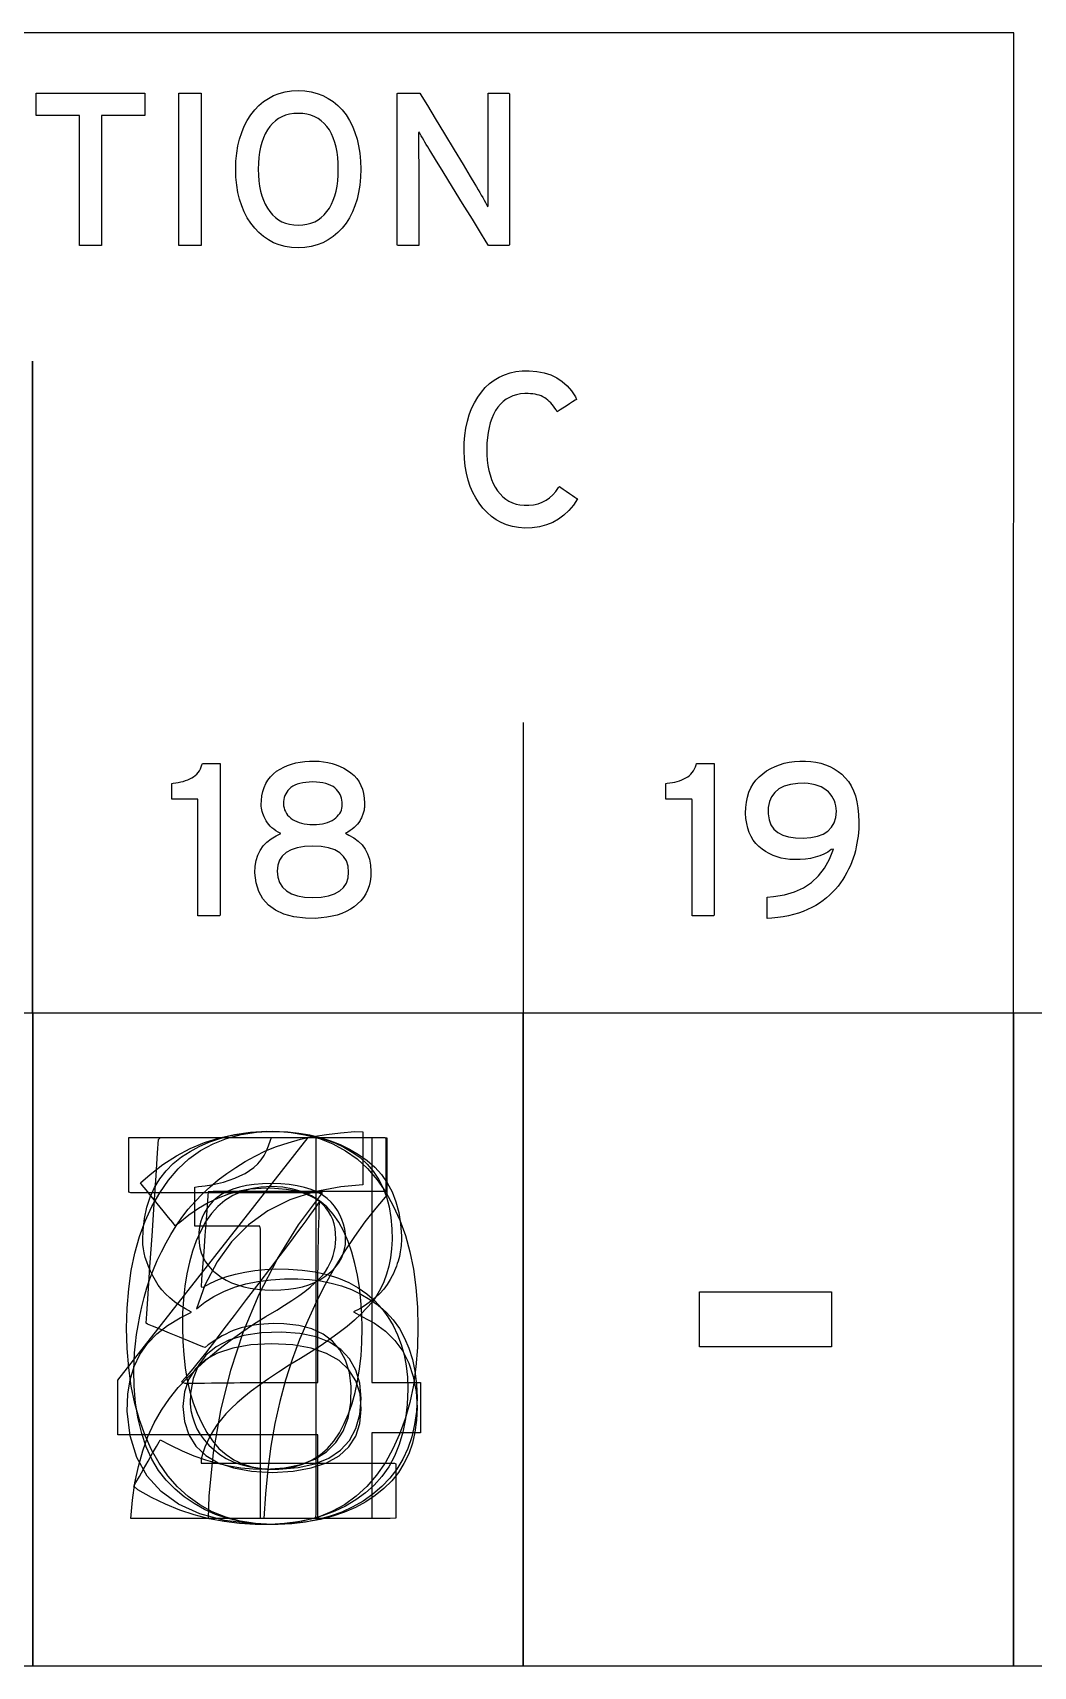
# Model space of a CAD drawing. Extents: x 1 to 47.7, y 0.2 to 35.
# Drawn here: x 16.359 to 18.08, y 30.5 to 33.312 of the extents above; entities that cross this region are included whole.
import ezdxf

# ---------------------------------------------------------------- set-up
doc = ezdxf.new("R2010")
doc.units = 0
doc.header["$MEASUREMENT"] = 0
for name, color, linetype in [('7_1__EMPTY_IO_BOARD_POSITI', 7, 'CONTINUOUS'), ('7_2___8__INDEPENDENT_INPUT', 7, 'CONTINUOUS'), ('7_3___8__OPTOISO_INDEPENDE', 7, 'CONTINUOUS'), ('7_4___24__OPTOISO_INDEPEND', 7, 'CONTINUOUS'), ('7_5___8__INDEPENDENT_INPUT', 7, 'CONTINUOUS'), ('7_6____8__INDEPENDENT_INPU', 7, 'CONTINUOUS'), ('7_7____8__OPTOISO_INDEPEND', 7, 'CONTINUOUS'), ('7_8____8__OPTOISO_INDEPEND', 7, 'CONTINUOUS'), ('8_0_____DWG', 7, 'CONTINUOUS')]:
    doc.layers.add(name, color=color, linetype=linetype)

msp = doc.modelspace()

# ---------------------------------------------------------------- linework, layer by layer
at = {"layer": '7_1__EMPTY_IO_BOARD_POSITI'}
for points in [[(17.0217, 31.0837), (17.0209, 31.049), (17.0182, 31.0158), (17.0138, 30.9843), (17.0077, 30.9544), (16.9998, 30.9261), (16.9901, 30.8994), (16.9787, 30.8743), (16.9656, 30.8508), (16.9506, 30.829), (16.9339, 30.8096), (16.9155, 30.7927), (16.8955, 30.7783), (16.8738, 30.7664), (16.8504, 30.757), (16.8254, 30.7502), (16.7986, 30.7458), (16.7703, 30.744), (16.7422, 30.7458), (16.7157, 30.7501), (16.691, 30.7569), (16.6678, 30.7662), (16.6463, 30.7779), (16.6264, 30.7922), (16.6082, 30.809), (16.5917, 30.8282), (16.5768, 30.8497), (16.5636, 30.8728), (16.5522, 30.8976), (16.5425, 30.9241), (16.5346, 30.9523), (16.5285, 30.9822), (16.5241, 31.0137), (16.5215, 31.047), (16.5206, 31.0819), (16.5215, 31.1167), (16.5241, 31.1499), (16.5286, 31.1815), (16.5348, 31.2115), (16.5428, 31.2399), (16.5526, 31.2666), (16.5642, 31.2917), (16.5775, 31.3152), (16.5926, 31.337), (16.6094, 31.3565), (16.6278, 31.3735), (16.6478, 31.3878), (16.6694, 31.3996), (16.6926, 31.4088), (16.7175, 31.4155), (16.7439, 31.4196), (16.772, 31.4211), (16.8004, 31.4194), (16.8271, 31.4152), (16.8521, 31.4085), (16.8754, 31.3994), (16.897, 31.3877), (16.9169, 31.3736), (16.9351, 31.3569), (16.9516, 31.3377), (16.9663, 31.3162), (16.9793, 31.293), (16.9906, 31.2681), (17.0001, 31.2416), (17.0079, 31.2134), (17.0139, 31.1835), (17.0183, 31.1519), (17.0209, 31.1186)], [(16.9257, 31.0819), (16.9252, 31.1063), (16.9237, 31.1297), (16.9213, 31.152), (16.9178, 31.1734), (16.9134, 31.1937), (16.908, 31.2129), (16.9016, 31.2312), (16.8942, 31.2484), (16.8857, 31.2644), (16.8758, 31.2787), (16.8647, 31.291), (16.8522, 31.3015), (16.8384, 31.3101), (16.8233, 31.3169), (16.8069, 31.3217), (16.7893, 31.3248), (16.7703, 31.3259), (16.7516, 31.3248), (16.7342, 31.3218), (16.718, 31.317), (16.7032, 31.3103), (16.6896, 31.3018), (16.6773, 31.2915), (16.6663, 31.2793), (16.6565, 31.2653), (16.648, 31.2495), (16.6404, 31.2327), (16.6339, 31.2147), (16.6285, 31.1956), (16.624, 31.1755), (16.6206, 31.1542), (16.6182, 31.1318), (16.6169, 31.1083), (16.6166, 31.0837), (16.6171, 31.0594), (16.6187, 31.0362), (16.6213, 31.014), (16.6249, 30.9928), (16.6295, 30.9728), (16.6352, 30.9537), (16.6419, 30.9358), (16.6497, 30.9188), (16.6584, 30.9027), (16.6682, 30.888), (16.6793, 30.8752), (16.6916, 30.8644), (16.7052, 30.8555), (16.72, 30.8485), (16.7361, 30.8435), (16.7534, 30.8404), (16.772, 30.8392), (16.791, 30.8404), (16.8087, 30.8435), (16.825, 30.8484), (16.84, 30.8553), (16.8537, 30.8641), (16.866, 30.8748), (16.877, 30.8874), (16.8867, 30.9019), (16.895, 30.9178), (16.9022, 30.9345), (16.9084, 30.9524), (16.9137, 30.9712), (16.918, 30.9912), (16.9214, 31.0123), (16.9238, 31.0344), (16.9252, 31.0576)]]:
    msp.add_lwpolyline(points, close=True, dxfattribs=at)
at = {"layer": '7_2___8__INDEPENDENT_INPUT'}
msp.add_lwpolyline([(16.7508, 30.7546), (16.7508, 30.7738), (16.7508, 30.825), (16.7508, 30.8983), (16.7508, 30.9839), (16.7508, 31.072), (16.7508, 31.1527), (16.7508, 31.2162), (16.7508, 31.2526), (16.7497, 31.2576), (16.7415, 31.2576), (16.7273, 31.2576), (16.7092, 31.2576), (16.6895, 31.2576), (16.6703, 31.2576), (16.6539, 31.2576), (16.6424, 31.2576), (16.6381, 31.2576), (16.6381, 31.2602), (16.6381, 31.2671), (16.6381, 31.277), (16.6381, 31.2885), (16.6381, 31.3004), (16.6381, 31.3113), (16.6381, 31.3198), (16.6381, 31.3247), (16.644, 31.3259), (16.6554, 31.3272), (16.6664, 31.3289), (16.677, 31.3311), (16.6872, 31.3338), (16.697, 31.3368), (16.7065, 31.3404), (16.7155, 31.3443), (16.7242, 31.3487), (16.7322, 31.3535), (16.7394, 31.3589), (16.746, 31.365), (16.7518, 31.3718), (16.7569, 31.3792), (16.7612, 31.3873), (16.7649, 31.3961), (16.7678, 31.4056), (16.7697, 31.4105), (16.7753, 31.4105), (16.785, 31.4105), (16.7974, 31.4105), (16.8109, 31.4105), (16.824, 31.4105), (16.8352, 31.4105), (16.843, 31.4105), (16.846, 31.4105), (16.846, 31.3854), (16.846, 31.3187), (16.846, 31.2231), (16.846, 31.1115), (16.846, 30.9966), (16.846, 30.8914), (16.846, 30.8086), (16.846, 30.7611), (16.845, 30.7546), (16.8381, 30.7546), (16.8261, 30.7546), (16.8109, 30.7546), (16.7942, 30.7546), (16.778, 30.7546), (16.7641, 30.7546), (16.7545, 30.7546)], close=True, dxfattribs=at)
at = {"layer": '7_3___8__OPTOISO_INDEPENDE'}
msp.add_lwpolyline([(16.5279, 30.7546), (16.5306, 30.786), (16.5349, 30.8159), (16.5408, 30.8441), (16.5483, 30.8708), (16.5573, 30.8958), (16.568, 30.9192), (16.5803, 30.941), (16.5941, 30.9613), (16.6095, 30.9798), (16.626, 30.9973), (16.6431, 31.0142), (16.6609, 31.0304), (16.6794, 31.0461), (16.6986, 31.061), (16.7185, 31.0754), (16.739, 31.0891), (16.7602, 31.1022), (16.7787, 31.1131), (16.7924, 31.1216), (16.805, 31.1298), (16.8166, 31.1378), (16.827, 31.1455), (16.8363, 31.1529), (16.8446, 31.16), (16.8517, 31.1669), (16.8578, 31.1735), (16.8626, 31.18), (16.8667, 31.1866), (16.8703, 31.1933), (16.8733, 31.2002), (16.8758, 31.2071), (16.8778, 31.2142), (16.8792, 31.2214), (16.88, 31.2287), (16.8804, 31.2362), (16.8801, 31.245), (16.8791, 31.2535), (16.8774, 31.2616), (16.875, 31.2692), (16.8718, 31.2764), (16.868, 31.2831), (16.8634, 31.2893), (16.8582, 31.2951), (16.8522, 31.3004), (16.845, 31.3053), (16.8369, 31.3097), (16.8278, 31.3134), (16.8178, 31.3166), (16.8068, 31.3191), (16.7949, 31.321), (16.782, 31.3223), (16.7682, 31.323), (16.7519, 31.3229), (16.7327, 31.3212), (16.714, 31.3178), (16.6958, 31.3128), (16.678, 31.3062), (16.6608, 31.2981), (16.644, 31.2883), (16.6277, 31.2769), (16.6119, 31.2639), (16.6043, 31.2584), (16.6, 31.2638), (16.5926, 31.2729), (16.5832, 31.2844), (16.5729, 31.297), (16.5628, 31.3095), (16.554, 31.3203), (16.5475, 31.3283), (16.5444, 31.3321), (16.561, 31.347), (16.5831, 31.364), (16.6061, 31.3788), (16.6299, 31.3914), (16.6546, 31.4017), (16.6801, 31.4099), (16.7064, 31.4158), (16.7335, 31.4196), (16.7615, 31.4211), (16.7838, 31.4205), (16.8051, 31.4188), (16.8252, 31.416), (16.8442, 31.4121), (16.862, 31.4071), (16.8787, 31.401), (16.8943, 31.3937), (16.9088, 31.3853), (16.9221, 31.3757), (16.9341, 31.3646), (16.9446, 31.3523), (16.9537, 31.3388), (16.9612, 31.3241), (16.9674, 31.3082), (16.972, 31.2911), (16.9753, 31.2728), (16.977, 31.2533), (16.9772, 31.2346), (16.9763, 31.2186), (16.9744, 31.2033), (16.9716, 31.1888), (16.9678, 31.175), (16.963, 31.1619), (16.9573, 31.1496), (16.9506, 31.138), (16.9429, 31.1272), (16.9339, 31.1169), (16.9237, 31.1065), (16.9123, 31.096), (16.8998, 31.0853), (16.8861, 31.0746), (16.8713, 31.0637), (16.8553, 31.0526), (16.8382, 31.0414), (16.8199, 31.0301), (16.8003, 31.0182), (16.7819, 31.0065), (16.7649, 30.9951), (16.7492, 30.9842), (16.7349, 30.9736), (16.722, 30.9634), (16.7105, 30.9535), (16.7003, 30.944), (16.6915, 30.9349), (16.6836, 30.9256), (16.6765, 30.9162), (16.6701, 30.9066), (16.6644, 30.8969), (16.6594, 30.8871), (16.6551, 30.8771), (16.6516, 30.8669), (16.6487, 30.8567), (16.6486, 30.8497), (16.6681, 30.8497), (16.7059, 30.8497), (16.7559, 30.8497), (16.8123, 30.8497), (16.869, 30.8497), (16.92, 30.8497), (16.9594, 30.8497), (16.9813, 30.8497), (16.9838, 30.8486), (16.9838, 30.8418), (16.9838, 30.8302), (16.9838, 30.8155), (16.9838, 30.7994), (16.9838, 30.7836), (16.9838, 30.7698), (16.9838, 30.7596), (16.9838, 30.7548), (16.9737, 30.7546), (16.9353, 30.7546), (16.8757, 30.7546), (16.8031, 30.7546), (16.7256, 30.7546), (16.6512, 30.7546), (16.5881, 30.7546), (16.5443, 30.7546)], close=True, dxfattribs=at)
at = {"layer": '7_4___24__OPTOISO_INDEPEND'}
msp.add_lwpolyline([(16.9421, 30.902), (16.9421, 30.7546), (16.8497, 30.7546), (16.8497, 30.8988), (16.5056, 30.8988), (16.5056, 30.9926), (16.8331, 31.4105), (16.9421, 31.4105), (16.9421, 30.9884), (17.0263, 30.9884), (17.0263, 30.902), (16.9421, 30.902)], dxfattribs=at)
msp.add_lwpolyline([(16.8524, 31.3001), (16.847, 31.2925), (16.8413, 31.2845), (16.8352, 31.276), (16.8286, 31.267), (16.8218, 31.2577), (16.8145, 31.2479), (16.8068, 31.2376), (16.7988, 31.2269), (16.7936, 31.2201), (16.784, 31.2075), (16.768, 31.1863), (16.7479, 31.1599), (16.7263, 31.1313), (16.7055, 31.1039), (16.688, 31.0809), (16.6764, 31.0655), (16.6717, 31.0594), (16.6638, 31.0491), (16.6562, 31.0393), (16.6488, 31.0299), (16.6415, 31.0209), (16.6345, 31.0124), (16.6277, 31.0043), (16.6211, 30.9967), (16.6148, 30.9895), (16.6205, 30.9875), (16.6313, 30.9876), (16.6426, 30.9876), (16.6543, 30.9877), (16.6664, 30.9878), (16.679, 30.9879), (16.692, 30.9881), (16.7055, 30.9883), (16.7158, 30.9884), (16.7238, 30.9884), (16.7397, 30.9884), (16.7607, 30.9884), (16.7843, 30.9884), (16.8076, 30.9884), (16.8281, 30.9884), (16.843, 30.9884), (16.8496, 30.9884), (16.8497, 30.994), (16.8497, 31.0123), (16.8497, 31.0396), (16.8497, 31.0721), (16.8497, 31.106), (16.8497, 31.1374), (16.8497, 31.1625), (16.8497, 31.1775), (16.8498, 31.1871), (16.85, 31.2032), (16.8503, 31.2188), (16.8506, 31.2338), (16.8509, 31.2482), (16.8512, 31.262), (16.8516, 31.2753), (16.852, 31.288)], close=True, dxfattribs=at)
at = {"layer": '7_5___8__INDEPENDENT_INPUT'}
msp.add_lwpolyline([(17.0043, 30.9773), (17.0033, 30.951), (17.0004, 30.9263), (16.9958, 30.9032), (16.9894, 30.8817), (16.9813, 30.8619), (16.9714, 30.8436), (16.9598, 30.8269), (16.9463, 30.8118), (16.9312, 30.7984), (16.9148, 30.7864), (16.8972, 30.7759), (16.8785, 30.7669), (16.8587, 30.7594), (16.8377, 30.7534), (16.8155, 30.7489), (16.7922, 30.7458), (16.7678, 30.7443), (16.7416, 30.7442), (16.7147, 30.7458), (16.6884, 30.7491), (16.6625, 30.754), (16.637, 30.7607), (16.6121, 30.769), (16.5876, 30.779), (16.5636, 30.7907), (16.54, 30.804), (16.533, 30.8102), (16.5366, 30.8165), (16.5425, 30.8268), (16.5497, 30.8396), (16.5576, 30.8534), (16.5652, 30.8667), (16.5717, 30.8783), (16.5764, 30.8866), (16.5784, 30.8901), (16.596, 30.8805), (16.6159, 30.8709), (16.636, 30.8625), (16.6561, 30.8555), (16.6764, 30.8497), (16.6968, 30.8451), (16.7173, 30.8419), (16.738, 30.8399), (16.7602, 30.8393), (16.7921, 30.8418), (16.82, 30.8476), (16.8441, 30.8568), (16.8643, 30.8694), (16.8806, 30.8854), (16.8931, 30.9047), (16.9017, 30.9274), (16.9064, 30.9535), (16.907, 30.9815), (16.9037, 31.0057), (16.8972, 31.0268), (16.8875, 31.045), (16.8746, 31.06), (16.8585, 31.0721), (16.8392, 31.081), (16.8167, 31.087), (16.791, 31.0899), (16.7736, 31.0901), (16.7648, 31.0898), (16.7564, 31.0893), (16.7481, 31.0885), (16.7401, 31.0874), (16.7324, 31.0861), (16.725, 31.0845), (16.7177, 31.0827), (16.7108, 31.0806), (16.7041, 31.078), (16.6976, 31.0751), (16.6912, 31.072), (16.6849, 31.0687), (16.6788, 31.0651), (16.6728, 31.0614), (16.6669, 31.0574), (16.6611, 31.0532), (16.6555, 31.0489), (16.6519, 31.0503), (16.6421, 31.0543), (16.628, 31.06), (16.6115, 31.0668), (16.5942, 31.0738), (16.5781, 31.0804), (16.5648, 31.0858), (16.5563, 31.0892), (16.5541, 31.0908), (16.5552, 31.1071), (16.5575, 31.1414), (16.5606, 31.188), (16.5643, 31.2412), (16.5679, 31.2954), (16.5713, 31.3449), (16.5739, 31.3839), (16.5755, 31.4069), (16.5787, 31.4105), (16.604, 31.4105), (16.6497, 31.4105), (16.709, 31.4105), (16.7747, 31.4105), (16.8401, 31.4105), (16.8982, 31.4105), (16.942, 31.4105), (16.9646, 31.4105), (16.9663, 31.409), (16.9663, 31.4017), (16.9663, 31.3899), (16.9663, 31.3753), (16.9663, 31.3595), (16.9663, 31.3441), (16.9663, 31.3308), (16.9663, 31.3213), (16.9663, 31.3173), (16.9575, 31.3172), (16.9299, 31.3172), (16.8888, 31.3172), (16.8395, 31.3172), (16.7876, 31.3172), (16.7383, 31.3172), (16.6972, 31.3172), (16.6696, 31.3172), (16.6609, 31.3171), (16.6603, 31.3099), (16.6591, 31.2929), (16.6573, 31.2692), (16.6552, 31.2418), (16.6531, 31.2135), (16.6512, 31.1873), (16.6496, 31.1662), (16.6486, 31.1532), (16.6525, 31.1529), (16.6651, 31.1598), (16.6786, 31.1657), (16.6929, 31.1709), (16.708, 31.1752), (16.724, 31.1787), (16.7409, 31.1814), (16.7585, 31.1832), (16.7771, 31.1842), (16.7993, 31.184), (16.8228, 31.1823), (16.8449, 31.1791), (16.8656, 31.1744), (16.8849, 31.1683), (16.9027, 31.1607), (16.919, 31.1516), (16.9339, 31.1411), (16.9474, 31.1292), (16.9594, 31.1159), (16.9699, 31.1017), (16.9791, 31.0867), (16.9868, 31.0707), (16.9931, 31.0538), (16.998, 31.036), (17.0015, 31.0174), (17.0036, 30.9978)], close=True, dxfattribs=at)
at = {"layer": '7_6____8__INDEPENDENT_INPU'}
for points in [[(17.0204, 30.9626), (17.0191, 30.9387), (17.016, 30.9161), (17.0111, 30.8949), (17.0044, 30.8751), (16.9959, 30.8566), (16.9856, 30.8395), (16.9735, 30.8238), (16.9596, 30.8094), (16.944, 30.7964), (16.9273, 30.7846), (16.9095, 30.7744), (16.8906, 30.7656), (16.8708, 30.7584), (16.8499, 30.7526), (16.828, 30.7483), (16.805, 30.7455), (16.7811, 30.7442), (16.7573, 30.7444), (16.735, 30.7462), (16.7135, 30.7497), (16.693, 30.7548), (16.6733, 30.7616), (16.6546, 30.77), (16.6367, 30.7801), (16.6198, 30.7918), (16.6038, 30.8052), (16.5887, 30.8203), (16.5755, 30.8374), (16.564, 30.8565), (16.5543, 30.8776), (16.5465, 30.9007), (16.5404, 30.9258), (16.5361, 30.9529), (16.5336, 30.9821), (16.5329, 31.0094), (16.5333, 31.0245), (16.5342, 31.0399), (16.5357, 31.0554), (16.5377, 31.071), (16.5402, 31.0868), (16.5432, 31.1028), (16.5468, 31.1189), (16.5508, 31.1352), (16.5555, 31.1514), (16.5607, 31.1673), (16.5667, 31.183), (16.5732, 31.1985), (16.5804, 31.2138), (16.5883, 31.2288), (16.5968, 31.2437), (16.6059, 31.2584), (16.6157, 31.2728), (16.6266, 31.2869), (16.6383, 31.3003), (16.6508, 31.3132), (16.664, 31.3255), (16.678, 31.3373), (16.6928, 31.3484), (16.7083, 31.359), (16.7245, 31.3691), (16.7415, 31.3785), (16.7595, 31.3872), (16.7785, 31.3948), (16.7985, 31.4015), (16.8194, 31.4073), (16.8414, 31.412), (16.8643, 31.4158), (16.8882, 31.4186), (16.9132, 31.4205), (16.927, 31.4203), (16.927, 31.4141), (16.927, 31.403), (16.927, 31.3888), (16.927, 31.373), (16.927, 31.3575), (16.927, 31.3438), (16.927, 31.3337), (16.927, 31.3288), (16.8888, 31.3256), (16.8429, 31.3171), (16.8012, 31.3033), (16.7637, 31.2844), (16.7303, 31.2602), (16.7011, 31.2307), (16.6761, 31.1961), (16.6552, 31.1562), (16.6407, 31.1157), (16.655, 31.127), (16.6707, 31.1369), (16.6876, 31.1455), (16.7059, 31.1526), (16.7254, 31.1583), (16.7463, 31.1627), (16.7684, 31.1656), (16.7919, 31.1672), (16.8149, 31.1673), (16.8349, 31.1662), (16.8542, 31.1637), (16.8726, 31.1599), (16.8904, 31.1549), (16.9073, 31.1485), (16.9235, 31.1408), (16.9389, 31.1318), (16.9535, 31.1215), (16.9671, 31.1096), (16.9792, 31.0963), (16.9898, 31.0815), (16.9988, 31.0652), (17.0062, 31.0476), (17.0121, 31.0285), (17.0164, 31.008), (17.0192, 30.986)], [(16.9243, 30.9608), (16.9218, 30.9872), (16.9151, 31.0101), (16.9042, 31.0295), (16.8891, 31.0455), (16.8698, 31.0581), (16.8464, 31.0672), (16.8187, 31.0728), (16.7869, 31.075), (16.7526, 31.0739), (16.7222, 31.0695), (16.6962, 31.0616), (16.6744, 31.0502), (16.657, 31.0354), (16.6439, 31.0172), (16.635, 30.9955), (16.6305, 30.9704), (16.6301, 30.9523), (16.6313, 30.9407), (16.6336, 30.9296), (16.6371, 30.9189), (16.6416, 30.9087), (16.6473, 30.899), (16.6541, 30.8898), (16.6619, 30.881), (16.6709, 30.8725), (16.6809, 30.8647), (16.6919, 30.858), (16.7039, 30.8522), (16.7168, 30.8476), (16.7308, 30.8439), (16.7457, 30.8413), (16.7616, 30.8397), (16.7823, 30.8394), (16.8154, 30.8423), (16.8441, 30.8487), (16.8684, 30.8586), (16.8884, 30.872), (16.9039, 30.889), (16.9151, 30.9094), (16.9219, 30.9333)]]:
    msp.add_lwpolyline(points, close=True, dxfattribs=at)
at = {"layer": '7_7____8__OPTOISO_INDEPEND'}
msp.add_lwpolyline([(16.9684, 31.3112), (16.949, 31.2888), (16.9303, 31.2651), (16.9123, 31.2401), (16.8949, 31.2138), (16.8782, 31.1861), (16.8621, 31.1572), (16.8467, 31.127), (16.832, 31.0954), (16.8179, 31.0624), (16.8051, 31.0281), (16.7938, 30.9925), (16.7839, 30.9558), (16.7755, 30.9179), (16.7686, 30.8788), (16.7632, 30.8386), (16.7592, 30.7972), (16.7567, 30.7546), (16.753, 30.7546), (16.7432, 30.7546), (16.7292, 30.7546), (16.7129, 30.7546), (16.6961, 30.7546), (16.6807, 30.7546), (16.6686, 30.7546), (16.6616, 30.7546), (16.6626, 30.7932), (16.6702, 30.8682), (16.6826, 30.9405), (16.6998, 31.01), (16.7218, 31.0767), (16.7485, 31.1405), (16.78, 31.2016), (16.8164, 31.2599), (16.8575, 31.3154), (16.8447, 31.3154), (16.8108, 31.3154), (16.7623, 31.3154), (16.7056, 31.3154), (16.6473, 31.3154), (16.5939, 31.3154), (16.5519, 31.3154), (16.5278, 31.3154), (16.5245, 31.3163), (16.5245, 31.3232), (16.5245, 31.3352), (16.5245, 31.3505), (16.5245, 31.3672), (16.5245, 31.3834), (16.5245, 31.3972), (16.5245, 31.4069), (16.5245, 31.4105), (16.5414, 31.4105), (16.5866, 31.4105), (16.6513, 31.4105), (16.7269, 31.4105), (16.8046, 31.4105), (16.8758, 31.4105), (16.9318, 31.4105), (16.9639, 31.4105), (16.9684, 31.4096), (16.9684, 31.4024), (16.9684, 31.3898), (16.9684, 31.3739), (16.9684, 31.3565), (16.9684, 31.3396), (16.9684, 31.3252), (16.9684, 31.315)], close=True, dxfattribs=at)
at = {"layer": '7_8____8__OPTOISO_INDEPEND'}
for points in [[(17.0205, 30.9457), (17.0194, 30.9239), (17.0166, 30.9034), (17.0121, 30.8842), (17.0058, 30.8661), (16.9977, 30.8493), (16.988, 30.8337), (16.9765, 30.8193), (16.9632, 30.8062), (16.9483, 30.7942), (16.932, 30.7833), (16.9143, 30.7737), (16.8954, 30.7654), (16.8751, 30.7585), (16.8535, 30.753), (16.8305, 30.7487), (16.8062, 30.7459), (16.7806, 30.7443), (16.7383, 30.7452), (16.6892, 30.7513), (16.6464, 30.7626), (16.6099, 30.7791), (16.5797, 30.8007), (16.5558, 30.8276), (16.5381, 30.8597), (16.5268, 30.897), (16.5217, 30.9394), (16.5226, 30.9688), (16.5266, 30.9935), (16.5336, 31.0163), (16.5435, 31.037), (16.5564, 31.0557), (16.5723, 31.0724), (16.5911, 31.087), (16.6129, 31.0997), (16.6324, 31.1096), (16.6218, 31.1152), (16.612, 31.1212), (16.603, 31.1274), (16.5949, 31.1341), (16.5875, 31.1411), (16.5809, 31.1484), (16.5751, 31.1561), (16.57, 31.1641), (16.5656, 31.1724), (16.5615, 31.1804), (16.558, 31.1884), (16.5551, 31.1962), (16.5526, 31.204), (16.5508, 31.2116), (16.5494, 31.219), (16.5487, 31.2264), (16.5485, 31.2336), (16.5491, 31.251), (16.5513, 31.2712), (16.5553, 31.2902), (16.561, 31.3079), (16.5684, 31.3244), (16.5775, 31.3395), (16.5883, 31.3533), (16.6008, 31.3659), (16.6149, 31.3771), (16.6297, 31.3866), (16.6453, 31.395), (16.6617, 31.4022), (16.679, 31.4082), (16.6971, 31.4131), (16.7161, 31.4168), (16.7359, 31.4194), (16.7566, 31.4208), (16.7776, 31.421), (16.7976, 31.4201), (16.8169, 31.418), (16.8356, 31.4148), (16.8536, 31.4104), (16.871, 31.4049), (16.8878, 31.3982), (16.904, 31.3903), (16.9195, 31.3813), (16.9343, 31.3711), (16.9476, 31.3596), (16.9592, 31.3467), (16.969, 31.3324), (16.9773, 31.3167), (16.9838, 31.2997), (16.9886, 31.2814), (16.9918, 31.2616), (16.9933, 31.2406), (16.9933, 31.2346), (16.9932, 31.2312), (16.993, 31.2278), (16.9927, 31.2243), (16.9923, 31.2207), (16.9918, 31.2171), (16.9912, 31.2134), (16.9905, 31.2096), (16.9897, 31.2057), (16.9887, 31.2016), (16.9875, 31.1974), (16.9862, 31.1933), (16.9847, 31.1891), (16.9831, 31.1849), (16.9813, 31.1806), (16.9794, 31.1764), (16.9774, 31.1721), (16.9741, 31.1659), (16.9688, 31.1575), (16.9628, 31.1494), (16.956, 31.1418), (16.9485, 31.1347), (16.9403, 31.1279), (16.9313, 31.1216), (16.9215, 31.1157), (16.9111, 31.1102), (16.9252, 31.102), (16.947, 31.0905), (16.966, 31.0768), (16.9821, 31.0607), (16.9955, 31.0424), (17.006, 31.0217), (17.0136, 30.9987), (17.0185, 30.9733)], [(16.8973, 31.2347), (16.8969, 31.2439), (16.8957, 31.2527), (16.8938, 31.2612), (16.891, 31.2694), (16.8875, 31.2773), (16.8832, 31.2849), (16.8781, 31.2921), (16.8722, 31.2991), (16.8653, 31.3056), (16.8572, 31.3115), (16.848, 31.3166), (16.8378, 31.3209), (16.8264, 31.3245), (16.814, 31.3274), (16.8004, 31.3295), (16.7858, 31.3308), (16.7701, 31.3314), (16.7545, 31.3308), (16.7401, 31.3296), (16.7268, 31.3276), (16.7145, 31.3249), (16.7034, 31.3216), (16.6933, 31.3175), (16.6843, 31.3127), (16.6765, 31.3072), (16.6696, 31.3011), (16.6636, 31.2946), (16.6583, 31.2876), (16.654, 31.2804), (16.6504, 31.2727), (16.6477, 31.2647), (16.6458, 31.2563), (16.6448, 31.2475), (16.6446, 31.2384), (16.6451, 31.2291), (16.6465, 31.2202), (16.6489, 31.2118), (16.6522, 31.2038), (16.6565, 31.1962), (16.6618, 31.189), (16.668, 31.1823), (16.6752, 31.176), (16.6832, 31.1702), (16.6918, 31.1649), (16.7012, 31.1604), (16.7112, 31.1565), (16.7219, 31.1534), (16.7333, 31.1509), (16.7455, 31.1491), (16.7583, 31.1481), (16.7718, 31.1477), (16.7859, 31.1481), (16.7992, 31.1492), (16.8116, 31.151), (16.8233, 31.1536), (16.8341, 31.1568), (16.844, 31.1608), (16.8532, 31.1655), (16.8615, 31.171), (16.869, 31.1768), (16.8757, 31.1828), (16.8814, 31.1892), (16.8863, 31.1959), (16.8902, 31.2029), (16.8933, 31.2104), (16.8955, 31.2181), (16.8969, 31.2263)], [(16.9243, 30.9429), (16.9221, 30.9689), (16.915, 30.9914), (16.903, 31.0106), (16.8862, 31.0263), (16.8645, 31.0387), (16.8379, 31.0476), (16.8064, 31.0532), (16.77, 31.0554), (16.7343, 31.0533), (16.7033, 31.0479), (16.6771, 31.0393), (16.6557, 31.0275), (16.639, 31.0124), (16.6271, 30.994), (16.6199, 30.9724), (16.6175, 30.9475), (16.6203, 30.9213), (16.6278, 30.8984), (16.6399, 30.879), (16.6568, 30.8631), (16.6783, 30.8506), (16.7045, 30.8415), (16.7354, 30.8359), (16.7709, 30.8337), (16.8069, 30.836), (16.838, 30.8416), (16.8644, 30.8504), (16.886, 30.8624), (16.9027, 30.8777), (16.9147, 30.8962), (16.9219, 30.9179)]]:
    msp.add_lwpolyline(points, close=True, dxfattribs=at)
at = {"layer": '8_0_____DWG'}
for points in [[(16.3589, 32.7472), (16.3589, 31.625), (18.0464, 31.625), (18.0465, 33.3125), (14.6716, 33.3125), (14.6716, 31.625), (16.3589, 31.625), (16.3589, 32.7472)], [(16.4774, 33.1701), (16.4774, 32.9462), (16.4394, 32.9462), (16.4394, 33.1701), (16.3652, 33.1701), (16.3652, 33.2086), (16.5517, 33.2086), (16.5517, 33.1701), (16.4774, 33.1701)], [(16.6106, 32.9462), (16.6106, 33.2086), (16.6486, 33.2086), (16.6486, 32.9462), (16.6106, 32.9462)], [(17.2027, 32.125), (17.2027, 31.625)], [(16.3591, 30.5), (15.5153, 30.5), (15.5153, 31.625), (16.3591, 31.625), (16.3591, 30.5)], [(17.2027, 30.5), (16.3591, 30.5), (16.3591, 31.625), (17.2027, 31.625), (17.2027, 30.5)], [(18.0464, 30.5), (17.2027, 30.5), (17.2027, 31.625), (18.0464, 31.625), (18.0464, 30.5)], [(18.8902, 30.5), (18.0464, 30.5), (18.0464, 31.625), (18.8902, 31.625), (18.8902, 30.5)], [(17.5058, 31.0498), (17.5058, 31.1449), (17.7328, 31.1449), (17.7328, 31.0498), (17.5058, 31.0498)]]:
    msp.add_lwpolyline(points, dxfattribs=at)
for points in [[(16.9235, 33.0775), (16.923, 33.0635), (16.9217, 33.0502), (16.9197, 33.0376), (16.9169, 33.0256), (16.9134, 33.0144), (16.909, 33.0038), (16.9039, 32.9939), (16.898, 32.9846), (16.8913, 32.976), (16.8839, 32.9682), (16.8759, 32.9614), (16.8673, 32.9557), (16.8582, 32.9509), (16.8484, 32.9471), (16.8381, 32.9444), (16.8272, 32.9427), (16.8156, 32.942), (16.8042, 32.9427), (16.7934, 32.9444), (16.7832, 32.9471), (16.7735, 32.9509), (16.7645, 32.9557), (16.7561, 32.9614), (16.7482, 32.9682), (16.741, 32.976), (16.7343, 32.9846), (16.7282, 32.9939), (16.723, 33.0038), (16.7185, 33.0144), (16.7149, 33.0256), (16.712, 33.0376), (16.7099, 33.0502), (16.7087, 33.0635), (16.7082, 33.0775), (16.7087, 33.0914), (16.7099, 33.1048), (16.712, 33.1174), (16.7149, 33.1294), (16.7185, 33.1407), (16.723, 33.1514), (16.7282, 33.1614), (16.7343, 33.1708), (16.741, 33.1794), (16.7482, 33.1871), (16.7561, 33.1938), (16.7645, 33.1994), (16.7735, 33.2041), (16.7832, 33.2078), (16.7934, 33.2104), (16.8042, 33.2121), (16.8156, 33.2128), (16.8272, 33.2121), (16.8381, 33.2104), (16.8484, 33.2078), (16.8582, 33.2041), (16.8673, 33.1994), (16.8759, 33.1938), (16.8839, 33.1871), (16.8913, 33.1794), (16.898, 33.1708), (16.9039, 33.1614), (16.909, 33.1514), (16.9134, 33.1407), (16.9169, 33.1294), (16.9197, 33.1174), (16.9217, 33.1048), (16.923, 33.0914)], [(17.143, 32.9462), (17.1393, 32.9522), (17.1295, 32.9682), (17.1153, 32.9913), (17.0986, 33.0184), (17.0812, 33.0465), (17.0651, 33.0728), (17.0519, 33.0942), (17.0436, 33.1076), (17.041, 33.112), (17.0385, 33.1161), (17.0361, 33.1201), (17.0338, 33.1239), (17.0316, 33.1277), (17.0295, 33.1314), (17.0274, 33.1349), (17.0254, 33.1383), (17.0235, 33.1416), (17.0227, 33.1395), (17.0227, 33.1332), (17.0227, 33.1266), (17.0228, 33.1199), (17.0228, 33.113), (17.0229, 33.1059), (17.0229, 33.0986), (17.023, 33.0911), (17.0231, 33.0833), (17.0231, 33.0785), (17.0231, 33.0663), (17.0231, 33.0479), (17.0231, 33.0258), (17.0231, 33.0025), (17.0231, 32.9805), (17.0231, 32.9621), (17.0231, 32.9499), (17.023, 32.9462), (17.0213, 32.9462), (17.0175, 32.9462), (17.0121, 32.9462), (17.006, 32.9462), (16.9997, 32.9462), (16.9939, 32.9462), (16.9893, 32.9462), (16.9866, 32.9462), (16.9861, 32.948), (16.9861, 32.965), (16.9861, 32.996), (16.9861, 33.0361), (16.9861, 33.0806), (16.9861, 33.1248), (16.9861, 33.1639), (16.9861, 33.1931), (16.9861, 33.2077), (16.9869, 33.2086), (16.99, 33.2086), (16.9951, 33.2086), (17.0013, 33.2086), (17.0079, 33.2086), (17.0143, 33.2086), (17.0198, 33.2086), (17.0235, 33.2086), (17.025, 33.2086), (17.0285, 33.2027), (17.0379, 33.1871), (17.0514, 33.1647), (17.0673, 33.1383), (17.0839, 33.1109), (17.0993, 33.0853), (17.1118, 33.0646), (17.1197, 33.0515), (17.1224, 33.047), (17.1252, 33.0421), (17.128, 33.0374), (17.1306, 33.0329), (17.1331, 33.0285), (17.1354, 33.0243), (17.1377, 33.0203), (17.1398, 33.0164), (17.1419, 33.0127), (17.1426, 33.0149), (17.1426, 33.0214), (17.1425, 33.028), (17.1424, 33.0349), (17.1424, 33.042), (17.1424, 33.0492), (17.1423, 33.0566), (17.1423, 33.0642), (17.1423, 33.072), (17.1423, 33.0768), (17.1423, 33.089), (17.1423, 33.1073), (17.1423, 33.1293), (17.1423, 33.1525), (17.1423, 33.1744), (17.1423, 33.1927), (17.1423, 33.2049), (17.1423, 33.2086), (17.1441, 33.2086), (17.1479, 33.2086), (17.1533, 33.2086), (17.1594, 33.2086), (17.1657, 33.2086), (17.1715, 33.2086), (17.1761, 33.2086), (17.1788, 33.2086), (17.1793, 33.2067), (17.1793, 33.1897), (17.1793, 33.1588), (17.1793, 33.1187), (17.1793, 33.0741), (17.1793, 33.03), (17.1793, 32.9909), (17.1793, 32.9616), (17.1793, 32.947), (17.1786, 32.9462), (17.1756, 32.9462), (17.1709, 32.9462), (17.1651, 32.9462), (17.1589, 32.9462), (17.153, 32.9462), (17.1479, 32.9462), (17.1443, 32.9462)], [(16.8847, 33.0775), (16.8844, 33.0878), (16.8837, 33.0976), (16.8825, 33.1068), (16.8808, 33.1155), (16.8787, 33.1237), (16.876, 33.1313), (16.8729, 33.1384), (16.8693, 33.145), (16.8652, 33.151), (16.8606, 33.1562), (16.8555, 33.1608), (16.85, 33.1646), (16.8441, 33.1678), (16.8376, 33.1703), (16.8308, 33.1721), (16.8234, 33.1732), (16.8156, 33.1736), (16.808, 33.1732), (16.8008, 33.1721), (16.7941, 33.1703), (16.7877, 33.1678), (16.7819, 33.1646), (16.7764, 33.1608), (16.7714, 33.1562), (16.7668, 33.151), (16.7627, 33.145), (16.759, 33.1384), (16.7558, 33.1313), (16.7531, 33.1237), (16.7509, 33.1155), (16.7492, 33.1068), (16.7479, 33.0976), (16.7472, 33.0878), (16.7469, 33.0775), (16.7472, 33.0673), (16.7479, 33.0576), (16.7492, 33.0485), (16.7509, 33.0399), (16.7531, 33.0318), (16.7558, 33.0242), (16.759, 33.0171), (16.7627, 33.0106), (16.7668, 33.0045), (16.7714, 32.9991), (16.7764, 32.9943), (16.7819, 32.9903), (16.7877, 32.987), (16.7941, 32.9844), (16.8008, 32.9826), (16.808, 32.9815), (16.8156, 32.9811), (16.8234, 32.9815), (16.8308, 32.9826), (16.8376, 32.9844), (16.8441, 32.987), (16.85, 32.9903), (16.8555, 32.9943), (16.8606, 32.9991), (16.8652, 33.0045), (16.8693, 33.0106), (16.8729, 33.0171), (16.876, 33.0242), (16.8787, 33.0318), (16.8808, 33.0399), (16.8825, 33.0485), (16.8837, 33.0576), (16.8844, 33.0673)], [(17.296, 32.5098), (17.2891, 32.4992), (17.2814, 32.4898), (17.2729, 32.4817), (17.2636, 32.4748), (17.2535, 32.4693), (17.2426, 32.465), (17.2308, 32.4619), (17.2182, 32.4601), (17.2055, 32.4597), (17.1945, 32.4607), (17.1841, 32.4626), (17.1742, 32.4654), (17.1649, 32.4692), (17.1562, 32.474), (17.1481, 32.4797), (17.1405, 32.4864), (17.1335, 32.494), (17.127, 32.5025), (17.1211, 32.5115), (17.116, 32.5211), (17.1116, 32.5314), (17.108, 32.5423), (17.1051, 32.5539), (17.103, 32.5661), (17.1016, 32.5789), (17.101, 32.5924), (17.1013, 32.6061), (17.1023, 32.6192), (17.1041, 32.6317), (17.1067, 32.6435), (17.11, 32.6548), (17.1141, 32.6654), (17.1189, 32.6754), (17.1245, 32.6847), (17.1308, 32.6935), (17.1376, 32.7014), (17.145, 32.7083), (17.1529, 32.7143), (17.1614, 32.7194), (17.1704, 32.7235), (17.1801, 32.7267), (17.1903, 32.7289), (17.201, 32.7301), (17.2131, 32.7304), (17.2264, 32.7292), (17.2387, 32.7268), (17.2501, 32.7232), (17.2605, 32.7182), (17.2699, 32.712), (17.2784, 32.7046), (17.286, 32.6958), (17.2925, 32.6858), (17.2945, 32.6812), (17.2919, 32.6796), (17.2877, 32.6769), (17.2824, 32.6734), (17.2767, 32.6697), (17.2711, 32.6661), (17.2662, 32.663), (17.2627, 32.6607), (17.2612, 32.6598), (17.2593, 32.6629), (17.2571, 32.6663), (17.2548, 32.6695), (17.2524, 32.6724), (17.25, 32.6752), (17.2475, 32.6777), (17.245, 32.68), (17.2424, 32.6821), (17.2397, 32.684), (17.2367, 32.6856), (17.2336, 32.687), (17.2303, 32.6882), (17.2268, 32.6892), (17.2231, 32.69), (17.2193, 32.6906), (17.2153, 32.691), (17.2111, 32.6913), (17.2054, 32.6912), (17.1982, 32.6905), (17.1913, 32.6892), (17.1849, 32.6873), (17.1789, 32.6846), (17.1734, 32.6814), (17.1682, 32.6775), (17.1635, 32.6729), (17.1592, 32.6677), (17.1553, 32.6618), (17.1517, 32.6553), (17.1487, 32.6483), (17.1461, 32.6408), (17.144, 32.6328), (17.1423, 32.6243), (17.1411, 32.6153), (17.1404, 32.6058), (17.1401, 32.5958), (17.1403, 32.5859), (17.141, 32.5764), (17.1421, 32.5675), (17.1437, 32.559), (17.1458, 32.551), (17.1483, 32.5435), (17.1513, 32.5366), (17.1548, 32.5301), (17.1587, 32.524), (17.1629, 32.5185), (17.1676, 32.5136), (17.1727, 32.5094), (17.1782, 32.5059), (17.1841, 32.5031), (17.1905, 32.501), (17.1972, 32.4996), (17.2044, 32.4989), (17.2125, 32.4989), (17.2207, 32.4997), (17.2284, 32.5014), (17.2355, 32.504), (17.2422, 32.5074), (17.2482, 32.5117), (17.2538, 32.5168), (17.2588, 32.5228), (17.2633, 32.5297), (17.265, 32.5312), (17.2676, 32.5294), (17.2717, 32.5266), (17.2768, 32.5231), (17.2822, 32.5194), (17.2874, 32.5158), (17.2918, 32.5127), (17.2948, 32.5106)], [(16.6433, 31.7918), (16.6433, 31.7995), (16.6433, 31.82), (16.6433, 31.8493), (16.6433, 31.8836), (16.6433, 31.9188), (16.6433, 31.9511), (16.6433, 31.9765), (16.6433, 31.9911), (16.6428, 31.9931), (16.6396, 31.9931), (16.6339, 31.9931), (16.6267, 31.9931), (16.6188, 31.9931), (16.6111, 31.9931), (16.6045, 31.9931), (16.6, 31.9931), (16.5982, 31.9931), (16.5982, 31.9941), (16.5982, 31.9969), (16.5982, 32.0008), (16.5982, 32.0054), (16.5982, 32.0102), (16.5982, 32.0145), (16.5982, 32.0179), (16.5982, 32.0199), (16.6006, 32.0204), (16.6051, 32.0209), (16.6095, 32.0216), (16.6138, 32.0225), (16.6179, 32.0235), (16.6218, 32.0248), (16.6256, 32.0262), (16.6292, 32.0277), (16.6326, 32.0295), (16.6358, 32.0314), (16.6387, 32.0336), (16.6414, 32.036), (16.6437, 32.0387), (16.6457, 32.0417), (16.6475, 32.0449), (16.6489, 32.0485), (16.6501, 32.0522), (16.6509, 32.0542), (16.6531, 32.0542), (16.657, 32.0542), (16.6619, 32.0542), (16.6673, 32.0542), (16.6726, 32.0542), (16.677, 32.0542), (16.6802, 32.0542), (16.6814, 32.0542), (16.6814, 32.0442), (16.6814, 32.0175), (16.6814, 31.9793), (16.6814, 31.9346), (16.6814, 31.8887), (16.6814, 31.8466), (16.6814, 31.8135), (16.6814, 31.7945), (16.681, 31.7918), (16.6782, 31.7918), (16.6734, 31.7918), (16.6673, 31.7918), (16.6606, 31.7918), (16.6542, 31.7918), (16.6486, 31.7918), (16.6448, 31.7918)], [(16.9409, 31.8683), (16.9404, 31.8596), (16.9393, 31.8514), (16.9375, 31.8437), (16.935, 31.8365), (16.9318, 31.8297), (16.9279, 31.8235), (16.9232, 31.8177), (16.9179, 31.8125), (16.912, 31.8077), (16.9055, 31.8033), (16.8984, 31.7995), (16.8908, 31.7962), (16.8827, 31.7934), (16.8741, 31.7912), (16.8649, 31.7895), (16.8552, 31.7884), (16.8449, 31.7877), (16.828, 31.7881), (16.8084, 31.7905), (16.7912, 31.795), (16.7766, 31.8016), (16.7645, 31.8103), (16.755, 31.8211), (16.7479, 31.8339), (16.7434, 31.8488), (16.7413, 31.8658), (16.7417, 31.8775), (16.7433, 31.8874), (16.7461, 31.8965), (16.7501, 31.9048), (16.7552, 31.9123), (16.7616, 31.919), (16.7691, 31.9248), (16.7778, 31.9299), (16.7856, 31.9339), (16.7814, 31.9361), (16.7775, 31.9385), (16.7739, 31.941), (16.7706, 31.9436), (16.7676, 31.9464), (16.765, 31.9494), (16.7627, 31.9524), (16.7607, 31.9557), (16.7589, 31.959), (16.7573, 31.9622), (16.7559, 31.9654), (16.7547, 31.9685), (16.7537, 31.9716), (16.753, 31.9746), (16.7524, 31.9776), (16.7521, 31.9806), (16.752, 31.9835), (16.7523, 31.9904), (16.7532, 31.9985), (16.7548, 32.0061), (16.7571, 32.0132), (16.76, 32.0198), (16.7637, 32.0258), (16.768, 32.0313), (16.773, 32.0364), (16.7786, 32.0409), (16.7845, 32.0447), (16.7908, 32.048), (16.7974, 32.0509), (16.8043, 32.0533), (16.8115, 32.0553), (16.8191, 32.0567), (16.827, 32.0578), (16.8353, 32.0583), (16.8437, 32.0584), (16.8517, 32.0581), (16.8594, 32.0572), (16.8669, 32.0559), (16.8741, 32.0542), (16.8811, 32.052), (16.8878, 32.0493), (16.8943, 32.0461), (16.9005, 32.0425), (16.9064, 32.0385), (16.9117, 32.0338), (16.9163, 32.0287), (16.9203, 32.023), (16.9236, 32.0167), (16.9262, 32.0099), (16.9281, 32.0026), (16.9294, 31.9947), (16.93, 31.9862), (16.93, 31.9839), (16.9299, 31.9825), (16.9299, 31.9811), (16.9297, 31.9797), (16.9296, 31.9783), (16.9294, 31.9769), (16.9291, 31.9754), (16.9289, 31.9739), (16.9285, 31.9723), (16.9281, 31.9707), (16.9277, 31.969), (16.9271, 31.9673), (16.9266, 31.9656), (16.9259, 31.964), (16.9252, 31.9623), (16.9244, 31.9606), (16.9236, 31.9589), (16.9223, 31.9564), (16.9202, 31.953), (16.9178, 31.9498), (16.9151, 31.9468), (16.9121, 31.9439), (16.9088, 31.9412), (16.9052, 31.9387), (16.9013, 31.9363), (16.8971, 31.9341), (16.9028, 31.9308), (16.9115, 31.9262), (16.9191, 31.9207), (16.9255, 31.9143), (16.9309, 31.907), (16.935, 31.8987), (16.9381, 31.8895), (16.9401, 31.8793)], [(17.4933, 31.7918), (17.4933, 31.7995), (17.4933, 31.82), (17.4933, 31.8493), (17.4933, 31.8836), (17.4933, 31.9188), (17.4933, 31.9511), (17.4933, 31.9765), (17.4933, 31.991), (17.4928, 31.993), (17.4895, 31.993), (17.4839, 31.993), (17.4766, 31.993), (17.4687, 31.993), (17.4611, 31.993), (17.4545, 31.993), (17.4499, 31.993), (17.4482, 31.993), (17.4482, 31.9941), (17.4482, 31.9968), (17.4482, 32.0008), (17.4482, 32.0054), (17.4482, 32.0101), (17.4482, 32.0145), (17.4482, 32.0179), (17.4482, 32.0199), (17.4505, 32.0203), (17.4551, 32.0209), (17.4595, 32.0216), (17.4637, 32.0224), (17.4678, 32.0235), (17.4718, 32.0247), (17.4755, 32.0261), (17.4791, 32.0277), (17.4826, 32.0295), (17.4858, 32.0314), (17.4887, 32.0336), (17.4913, 32.036), (17.4936, 32.0387), (17.4957, 32.0417), (17.4974, 32.0449), (17.4989, 32.0484), (17.5, 32.0522), (17.5008, 32.0542), (17.5031, 32.0542), (17.5069, 32.0542), (17.5119, 32.0542), (17.5173, 32.0542), (17.5225, 32.0542), (17.527, 32.0542), (17.5301, 32.0542), (17.5313, 32.0542), (17.5313, 32.0442), (17.5313, 32.0175), (17.5313, 31.9792), (17.5313, 31.9346), (17.5313, 31.8886), (17.5313, 31.8466), (17.5313, 31.8134), (17.5313, 31.7944), (17.5309, 31.7918), (17.5282, 31.7918), (17.5234, 31.7918), (17.5173, 31.7918), (17.5106, 31.7918), (17.5041, 31.7918), (17.4986, 31.7918), (17.4947, 31.7918)], [(17.7803, 31.9538), (17.7802, 31.9478), (17.78, 31.9417), (17.7795, 31.9356), (17.7788, 31.9294), (17.7779, 31.9232), (17.7769, 31.9169), (17.7756, 31.9106), (17.7742, 31.9042), (17.7725, 31.8978), (17.7704, 31.8914), (17.7681, 31.885), (17.7655, 31.8788), (17.7626, 31.8726), (17.7595, 31.8665), (17.7561, 31.8605), (17.7524, 31.8546), (17.7484, 31.8488), (17.7443, 31.8431), (17.7398, 31.8377), (17.735, 31.8325), (17.7299, 31.8275), (17.7244, 31.8228), (17.7186, 31.8184), (17.7125, 31.8141), (17.706, 31.8101), (17.6991, 31.8064), (17.6919, 31.8028), (17.6843, 31.7996), (17.6762, 31.7968), (17.6679, 31.7944), (17.6591, 31.7923), (17.65, 31.7905), (17.6405, 31.7891), (17.6306, 31.7881), (17.6227, 31.7877), (17.6227, 31.7896), (17.6227, 31.7937), (17.6227, 31.7991), (17.6227, 31.8054), (17.6227, 31.8117), (17.6227, 31.8174), (17.6227, 31.8218), (17.6227, 31.8243), (17.6335, 31.8253), (17.6523, 31.8283), (17.6693, 31.8333), (17.6847, 31.8404), (17.6984, 31.8496), (17.7105, 31.8608), (17.7208, 31.8742), (17.7295, 31.8896), (17.7365, 31.9071), (17.7327, 31.906), (17.7266, 31.9018), (17.7199, 31.8982), (17.7128, 31.8952), (17.7051, 31.8928), (17.6969, 31.891), (17.6881, 31.8897), (17.6789, 31.889), (17.6694, 31.8889), (17.6615, 31.8892), (17.6539, 31.8901), (17.6465, 31.8916), (17.6394, 31.8935), (17.6326, 31.896), (17.6261, 31.8991), (17.6198, 31.9026), (17.6138, 31.9068), (17.6081, 31.9114), (17.603, 31.9166), (17.5985, 31.9224), (17.5947, 31.9288), (17.5915, 31.9357), (17.589, 31.9431), (17.5872, 31.9511), (17.586, 31.9597), (17.5854, 31.9689), (17.5857, 31.9786), (17.5867, 31.9879), (17.5885, 31.9965), (17.591, 32.0047), (17.5943, 32.0122), (17.5983, 32.0192), (17.6031, 32.0256), (17.6087, 32.0314), (17.6149, 32.0367), (17.6215, 32.0414), (17.6285, 32.0456), (17.6359, 32.0492), (17.6437, 32.0522), (17.6519, 32.0546), (17.6605, 32.0564), (17.6694, 32.0577), (17.6788, 32.0583), (17.6884, 32.0584), (17.6976, 32.0578), (17.7064, 32.0566), (17.7148, 32.0547), (17.7228, 32.0522), (17.7304, 32.0491), (17.7376, 32.0453), (17.7444, 32.0408), (17.7508, 32.0357), (17.7568, 32.0299), (17.7622, 32.0232), (17.7669, 32.0158), (17.7708, 32.0075), (17.7741, 31.9984), (17.7767, 31.9884), (17.7786, 31.9777), (17.7798, 31.9661)], [(16.8916, 31.9839), (16.8914, 31.9876), (16.891, 31.9911), (16.8902, 31.9945), (16.8891, 31.9978), (16.8877, 32.0009), (16.8859, 32.004), (16.8839, 32.0069), (16.8815, 32.0096), (16.8788, 32.0123), (16.8756, 32.0146), (16.8719, 32.0166), (16.8678, 32.0184), (16.8632, 32.0198), (16.8582, 32.021), (16.8528, 32.0218), (16.847, 32.0223), (16.8407, 32.0226), (16.8345, 32.0223), (16.8287, 32.0218), (16.8234, 32.021), (16.8185, 32.02), (16.814, 32.0186), (16.81, 32.017), (16.8064, 32.0151), (16.8033, 32.0129), (16.8005, 32.0105), (16.7981, 32.0078), (16.796, 32.0051), (16.7943, 32.0022), (16.7928, 31.9991), (16.7917, 31.9959), (16.791, 31.9925), (16.7906, 31.989), (16.7905, 31.9854), (16.7907, 31.9817), (16.7913, 31.9781), (16.7922, 31.9747), (16.7936, 31.9715), (16.7953, 31.9685), (16.7974, 31.9656), (16.7999, 31.9629), (16.8028, 31.9604), (16.806, 31.9581), (16.8094, 31.956), (16.8131, 31.9542), (16.8171, 31.9526), (16.8214, 31.9514), (16.826, 31.9504), (16.8309, 31.9497), (16.836, 31.9493), (16.8414, 31.9491), (16.847, 31.9493), (16.8523, 31.9497), (16.8573, 31.9504), (16.862, 31.9514), (16.8663, 31.9527), (16.8703, 31.9543), (16.8739, 31.9562), (16.8773, 31.9584), (16.8803, 31.9608), (16.8829, 31.9631), (16.8852, 31.9657), (16.8872, 31.9684), (16.8888, 31.9712), (16.89, 31.9742), (16.8909, 31.9773), (16.8914, 31.9805)], [(17.7416, 31.9722), (17.7413, 31.977), (17.7407, 31.9816), (17.7396, 31.986), (17.7381, 31.9902), (17.7361, 31.9943), (17.7338, 31.9982), (17.731, 32.0018), (17.7277, 32.0053), (17.724, 32.0086), (17.7199, 32.0115), (17.7154, 32.014), (17.7104, 32.016), (17.705, 32.0177), (17.6992, 32.019), (17.6929, 32.0198), (17.6862, 32.0203), (17.675, 32.0199), (17.6625, 32.0182), (17.6517, 32.015), (17.6427, 32.0104), (17.6354, 32.0045), (17.6299, 31.9972), (17.6262, 31.9886), (17.6241, 31.9785), (17.624, 31.9674), (17.6257, 31.9573), (17.629, 31.9487), (17.6341, 31.9414), (17.6408, 31.9355), (17.6492, 31.931), (17.6592, 31.9279), (17.671, 31.9262), (17.6844, 31.9259), (17.6976, 31.9268), (17.709, 31.9292), (17.7188, 31.9329), (17.7268, 31.938), (17.733, 31.9445), (17.7376, 31.9523), (17.7404, 31.9616)], [(16.9024, 31.8672), (16.9015, 31.8776), (16.8987, 31.8866), (16.8939, 31.8942), (16.8871, 31.9005), (16.8785, 31.9055), (16.8678, 31.9091), (16.8552, 31.9113), (16.8407, 31.9122), (16.8264, 31.9113), (16.814, 31.9092), (16.8035, 31.9057), (16.7949, 31.901), (16.7883, 31.895), (16.7835, 31.8876), (16.7806, 31.879), (16.7797, 31.869), (16.7808, 31.8585), (16.7838, 31.8494), (16.7886, 31.8416), (16.7954, 31.8352), (16.804, 31.8302), (16.8145, 31.8266), (16.8268, 31.8244), (16.841, 31.8235), (16.8554, 31.8244), (16.8679, 31.8266), (16.8784, 31.8302), (16.8871, 31.835), (16.8938, 31.8411), (16.8986, 31.8485), (16.9014, 31.8572)]]:
    msp.add_lwpolyline(points, close=True, dxfattribs=at)

doc.saveas('drawing.dxf')
